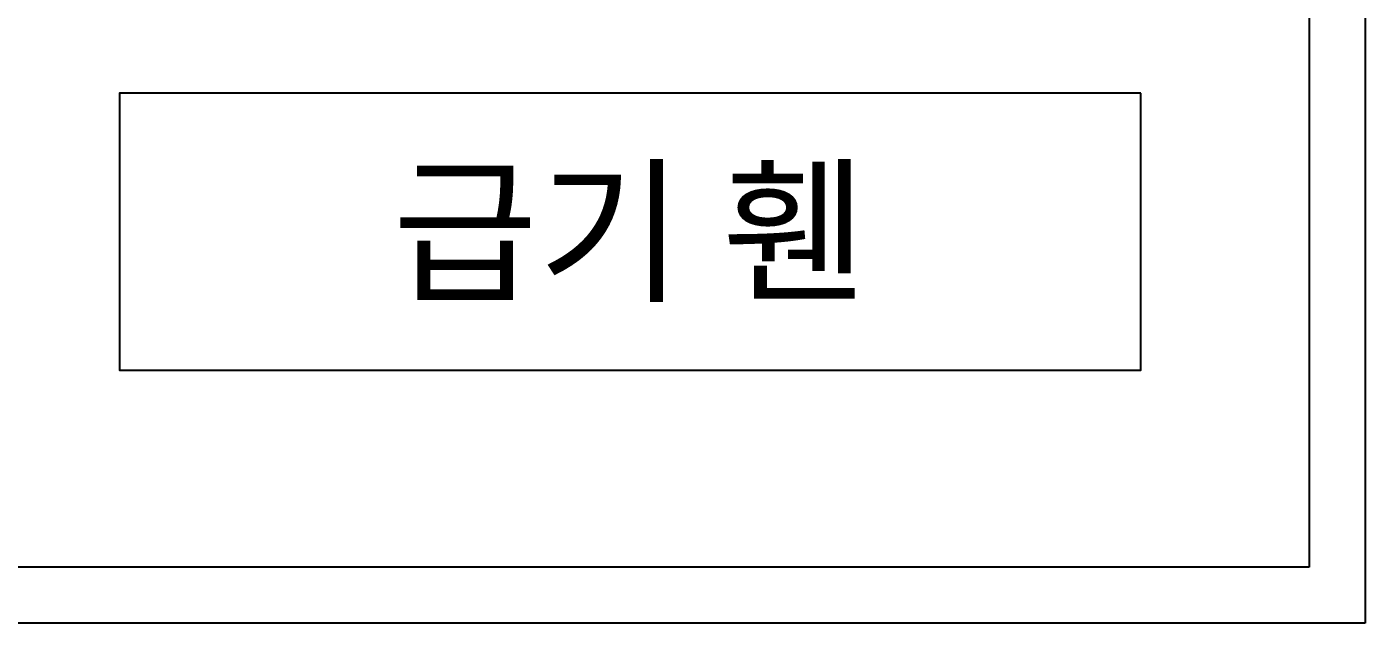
# Model space of a CAD drawing. Header units: millimetres. Extents: x 8533 to 164433, y 5768 to 115327.
# Drawn here: x 79225 to 83776, y 97392 to 99422 of the extents above; entities that cross this region are included whole.
import ezdxf
from ezdxf.enums import TextEntityAlignment as Align

# ---------------------------------------------------------------- set-up
doc = ezdxf.new("R2010")
doc.units = ezdxf.units.MM
doc.header["$LTSCALE"] = 250
for name, color, linetype in [('03_G_ENP_문자', 2, 'Continuous'), ('06_G-ENP_심볼', 3, 'Continuous'), ('G-ENP', 1, 'Continuous'), ('HAN', 6, 'Continuous')]:
    doc.layers.add(name, color=color, linetype=linetype)
doc.styles.add('G-ENP', font='')
doc.styles.get('G-ENP').set_extended_font_data('Malgun Gothic')

msp = doc.modelspace()

# ---------------------------------------------------------------- linework, layer by layer
at = {"layer": '03_G_ENP_문자', "color": 0, "elevation": -0.4}
msp.add_lwpolyline([(83012.5, 99195.2), (79540.1, 99195.2), (79540.1, 98253.2), (83012.5, 98253.2)], close=True, dxfattribs=at)
at = {"layer": 'G-ENP', "color": 7, "linetype": 'Continuous'}
for p, q in [((83775.7, 114677.6, -0.4), (83775.7, 97392.2, -0.4)), ((83775.7, 97392.2, -0.4), (64305, 97392.2, -0.4))]:
    msp.add_line(p, q, dxfattribs=at)
at = {"layer": 'HAN', "color": 5}
for p, q in [((83585.3, 112594, -0.4), (83585.3, 97582.6, -0.4)), ((83585.3, 97582.6, -0.4), (64495.3, 97582.6, -0.4))]:
    msp.add_line(p, q, dxfattribs=at)

# ---------------------------------------------------------------- texts
at = {"layer": '06_G-ENP_심볼', "color": 0, "style": 'G-ENP'}
msp.add_text('급기 휀', height=393.77, dxfattribs=at).set_placement((81276.3, 98724.2, -0.4), align=Align.MIDDLE_CENTER)

doc.saveas('drawing.dxf')
